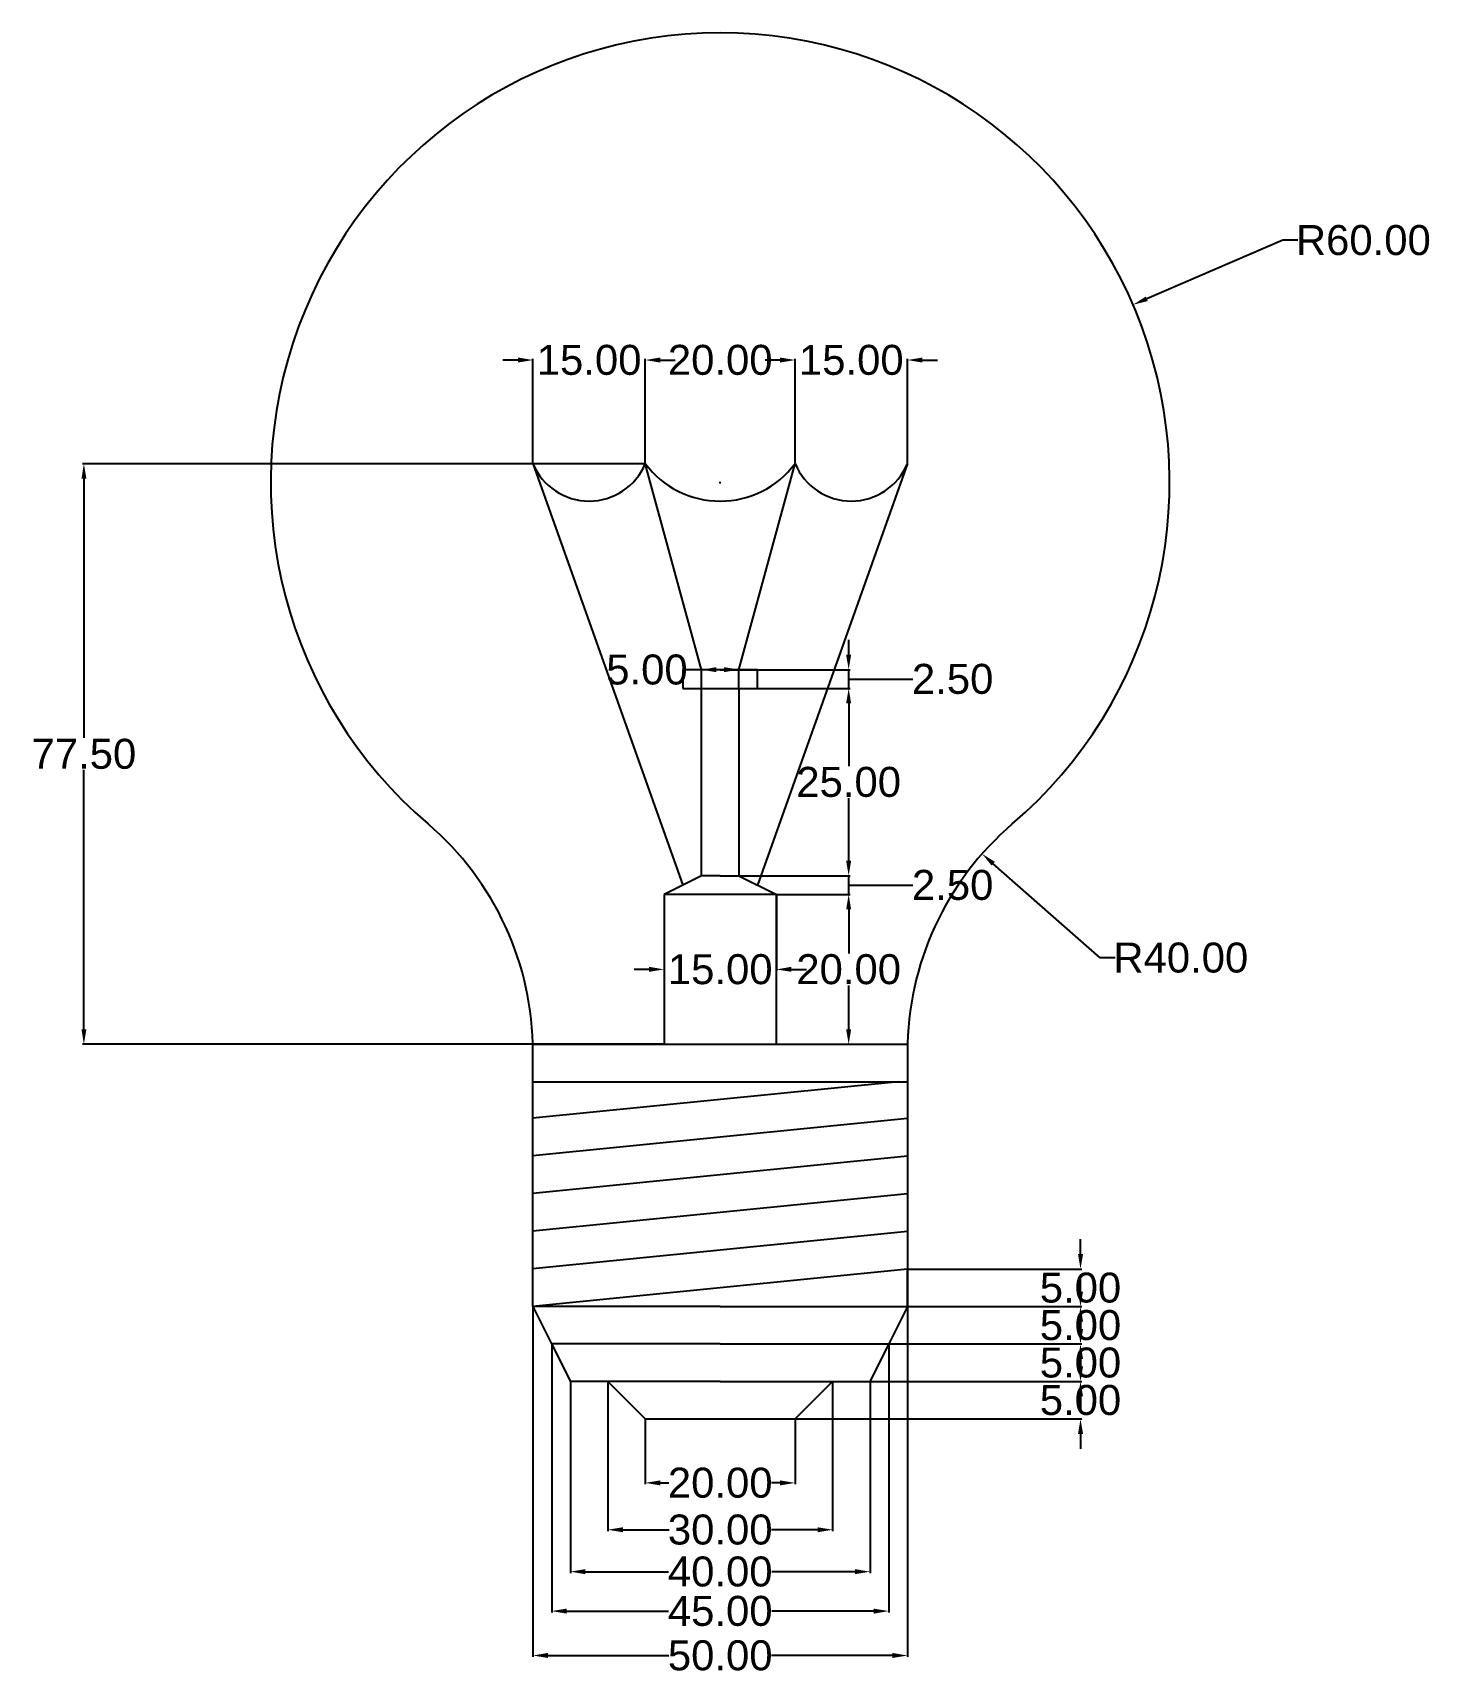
# Model space of a CAD drawing. Header units: centimetres. Extents: x -50 to 136, y 8 to 227.
import ezdxf

# ---------------------------------------------------------------- set-up
doc = ezdxf.new("R2010")
doc.units = ezdxf.units.CM
doc.header["$MEASUREMENT"] = 0
doc.styles.get("Standard").update_dxf_attribs({"font": 'arial.ttf'})
doc.dimstyles.get("Standard").update_dxf_attribs({"dimtxt": 4, "dimasz": 2, "dimexe": 0.18, "dimexo": 0.0625, "dimgap": 0.09, "dimtad": 0, "dimtih": 1, "dimtoh": 1, "dimzin": 0, "dimdsep": 46, "dimtxsty": 'Standard', "dimcen": 0.09, "dimclrd": 2, "dimclre": 2, "dimclrt": 2, "dimadec": 0, "dimazin": 0, "dimtfac": 1, "dimtofl": 0, "dimtmove": 0, "dimatfit": 3, "dimfxl": 1, "dimtfillclr": 2, "dimtolj": 1, "dimtzin": 0, "dimarcsym": 0})

# ---------------------------------------------------------------- blocks, each defined once
blk = doc.blocks.new('*D20')
at = {"color": 2, "lineweight": -2, "transparency": 16777216}
for p, q in [((31.65, 42.42), (31.65, 33.76)), ((51.65, 42.42), (51.65, 33.76)), ((33.65, 33.94), (34.78, 33.94)), ((49.65, 33.94), (48.51, 33.94))]:
    blk.add_line(p, q, dxfattribs=at)
at = {"color": 2, "transparency": 16777216}
for points in [[(33.65, 34.27), (33.65, 33.61), (31.65, 33.94)], [(49.65, 34.27), (49.65, 33.61), (51.65, 33.94)]]:
    blk.add_solid(points, dxfattribs=at)
at = {"layer": 'Defpoints', "color": 0, "transparency": 16777216}
for p in [(31.65, 42.48), (51.65, 42.48), (51.65, 33.94)]:
    blk.add_point(p, dxfattribs=at)
at = {"color": 2, "transparency": 16777216, "insert": (41.65, 33.94), "char_height": 4, "attachment_point": 5}
blk.add_mtext('\\A1;20.00', dxfattribs=at)
blk = doc.blocks.new('*D21')
at = {"color": 2, "lineweight": -2, "transparency": 16777216}
for p, q in [((26.65, 47.42), (26.65, 27.51)), ((56.65, 47.42), (56.65, 27.51)), ((28.65, 27.69), (34.82, 27.69)), ((54.65, 27.69), (48.48, 27.69))]:
    blk.add_line(p, q, dxfattribs=at)
at = {"color": 2, "transparency": 16777216}
for points in [[(28.65, 28.02), (28.65, 27.35), (26.65, 27.69)], [(54.65, 28.02), (54.65, 27.35), (56.65, 27.69)]]:
    blk.add_solid(points, dxfattribs=at)
at = {"layer": 'Defpoints', "color": 0, "transparency": 16777216}
for p in [(26.65, 47.48), (56.65, 47.48), (26.65, 27.69)]:
    blk.add_point(p, dxfattribs=at)
at = {"color": 2, "transparency": 16777216, "insert": (41.65, 27.69), "char_height": 4, "attachment_point": 5}
blk.add_mtext('\\A1;30.00', dxfattribs=at)
blk = doc.blocks.new('*D22')
at = {"color": 2, "lineweight": -2, "transparency": 16777216}
for p, q in [((21.65, 47.42), (21.65, 21.91)), ((61.65, 47.42), (61.65, 21.91)), ((23.65, 22.09), (34.73, 22.09)), ((59.65, 22.09), (48.56, 22.09))]:
    blk.add_line(p, q, dxfattribs=at)
at = {"color": 2, "transparency": 16777216}
for points in [[(23.65, 22.43), (23.65, 21.76), (21.65, 22.09)], [(59.65, 22.43), (59.65, 21.76), (61.65, 22.09)]]:
    blk.add_solid(points, dxfattribs=at)
at = {"layer": 'Defpoints', "color": 0, "transparency": 16777216}
for p in [(21.65, 47.48), (61.65, 47.48), (21.65, 22.09)]:
    blk.add_point(p, dxfattribs=at)
at = {"color": 2, "transparency": 16777216, "insert": (41.65, 22.09), "char_height": 4, "attachment_point": 5}
blk.add_mtext('\\A1;40.00', dxfattribs=at)
blk = doc.blocks.new('*D23')
at = {"color": 2, "lineweight": -2, "transparency": 16777216}
for p, q in [((19.15, 52.42), (19.15, 16.65)), ((64.15, 52.42), (64.15, 16.65)), ((21.15, 16.83), (34.73, 16.83)), ((62.15, 16.83), (48.56, 16.83))]:
    blk.add_line(p, q, dxfattribs=at)
at = {"color": 2, "transparency": 16777216}
for points in [[(21.15, 17.16), (21.15, 16.49), (19.15, 16.83)], [(62.15, 17.16), (62.15, 16.49), (64.15, 16.83)]]:
    blk.add_solid(points, dxfattribs=at)
at = {"layer": 'Defpoints', "color": 0, "transparency": 16777216}
for p in [(19.15, 52.48), (64.15, 52.48), (19.15, 16.83)]:
    blk.add_point(p, dxfattribs=at)
at = {"color": 2, "transparency": 16777216, "insert": (41.65, 16.83), "char_height": 4, "attachment_point": 5}
blk.add_mtext('\\A1;45.00', dxfattribs=at)
blk = doc.blocks.new('*D24')
at = {"color": 2, "lineweight": -2, "transparency": 16777216}
for p, q in [((16.65, 57.42), (16.65, 10.72)), ((66.65, 57.42), (66.65, 10.72)), ((18.65, 10.9), (34.81, 10.9)), ((64.65, 10.9), (48.48, 10.9))]:
    blk.add_line(p, q, dxfattribs=at)
at = {"color": 2, "transparency": 16777216}
for points in [[(18.65, 11.24), (18.65, 10.57), (16.65, 10.9)], [(64.65, 11.24), (64.65, 10.57), (66.65, 10.9)]]:
    blk.add_solid(points, dxfattribs=at)
at = {"layer": 'Defpoints', "color": 0, "transparency": 16777216}
for p in [(16.65, 57.48), (66.65, 57.48), (16.65, 10.9)]:
    blk.add_point(p, dxfattribs=at)
at = {"color": 2, "transparency": 16777216, "insert": (41.65, 10.9), "char_height": 4, "attachment_point": 5}
blk.add_mtext('\\A1;50.00', dxfattribs=at)
blk = doc.blocks.new('*D25')
at = {"color": 2, "lineweight": -2, "transparency": 16777216}
for p, q in [((89.75, 64.48), (89.75, 66.48)), ((66.71, 62.48), (89.93, 62.48)), ((66.71, 57.48), (89.93, 57.48)), ((89.75, 55.48), (89.75, 53.48))]:
    blk.add_line(p, q, dxfattribs=at)
at = {"color": 2, "transparency": 16777216}
for points in [[(89.42, 64.48), (90.09, 64.48), (89.75, 62.48)], [(89.42, 55.48), (90.09, 55.48), (89.75, 57.48)]]:
    blk.add_solid(points, dxfattribs=at)
at = {"layer": 'Defpoints', "color": 0, "transparency": 16777216}
for p in [(66.65, 62.48), (66.65, 57.48), (89.75, 57.48)]:
    blk.add_point(p, dxfattribs=at)
at = {"color": 2, "transparency": 16777216, "insert": (89.75, 59.98), "char_height": 4, "attachment_point": 5}
blk.add_mtext('\\A1;5.00', dxfattribs=at)
blk = doc.blocks.new('*D26')
at = {"color": 2, "lineweight": -2, "transparency": 16777216}
for p, q in [((89.75, 59.48), (89.75, 61.48)), ((66.71, 57.48), (89.93, 57.48)), ((64.21, 52.48), (89.93, 52.48)), ((89.75, 50.48), (89.75, 48.48))]:
    blk.add_line(p, q, dxfattribs=at)
at = {"color": 2, "transparency": 16777216}
for points in [[(89.42, 59.48), (90.09, 59.48), (89.75, 57.48)], [(89.42, 50.48), (90.09, 50.48), (89.75, 52.48)]]:
    blk.add_solid(points, dxfattribs=at)
at = {"layer": 'Defpoints', "color": 0, "transparency": 16777216}
for p in [(66.65, 57.48), (64.15, 52.48), (89.75, 52.48)]:
    blk.add_point(p, dxfattribs=at)
at = {"color": 2, "transparency": 16777216, "insert": (89.75, 54.98), "char_height": 4, "attachment_point": 5}
blk.add_mtext('\\A1;5.00', dxfattribs=at)
blk = doc.blocks.new('*D27')
at = {"color": 2, "lineweight": -2, "transparency": 16777216}
for p, q in [((89.75, 54.48), (89.75, 56.48)), ((64.21, 52.48), (89.93, 52.48)), ((61.71, 47.48), (89.93, 47.48)), ((89.75, 45.48), (89.75, 43.48))]:
    blk.add_line(p, q, dxfattribs=at)
at = {"color": 2, "transparency": 16777216}
for points in [[(89.42, 54.48), (90.09, 54.48), (89.75, 52.48)], [(89.42, 45.48), (90.09, 45.48), (89.75, 47.48)]]:
    blk.add_solid(points, dxfattribs=at)
at = {"layer": 'Defpoints', "color": 0, "transparency": 16777216}
for p in [(64.15, 52.48), (61.65, 47.48), (89.75, 47.48)]:
    blk.add_point(p, dxfattribs=at)
at = {"color": 2, "transparency": 16777216, "insert": (89.75, 49.98), "char_height": 4, "attachment_point": 5}
blk.add_mtext('\\A1;5.00', dxfattribs=at)
blk = doc.blocks.new('*D28')
at = {"color": 2, "lineweight": -2, "transparency": 16777216}
for p, q in [((89.75, 49.48), (89.75, 51.48)), ((61.71, 47.48), (89.93, 47.48)), ((51.71, 42.48), (89.93, 42.48)), ((89.75, 40.48), (89.75, 38.48))]:
    blk.add_line(p, q, dxfattribs=at)
at = {"color": 2, "transparency": 16777216}
for points in [[(89.42, 49.48), (90.09, 49.48), (89.75, 47.48)], [(89.42, 40.48), (90.09, 40.48), (89.75, 42.48)]]:
    blk.add_solid(points, dxfattribs=at)
at = {"layer": 'Defpoints', "color": 0, "transparency": 16777216}
for p in [(61.65, 47.48), (51.65, 42.48), (89.75, 42.48)]:
    blk.add_point(p, dxfattribs=at)
at = {"color": 2, "transparency": 16777216, "insert": (89.75, 44.98), "char_height": 4, "attachment_point": 5}
blk.add_mtext('\\A1;5.00', dxfattribs=at)
blk = doc.blocks.new('*D33')
at = {"color": 2, "lineweight": -2, "transparency": 16777216}
for p, q in [((49.21, 112.48), (58.98, 112.48)), ((58.8, 110.48), (58.8, 104.62)), ((58.8, 94.48), (58.8, 100.35)), ((49.21, 92.48), (58.98, 92.48))]:
    blk.add_line(p, q, dxfattribs=at)
at = {"color": 2, "transparency": 16777216}
for points in [[(58.46, 110.48), (59.13, 110.48), (58.8, 112.48)], [(58.46, 94.48), (59.13, 94.48), (58.8, 92.48)]]:
    blk.add_solid(points, dxfattribs=at)
at = {"layer": 'Defpoints', "color": 0, "transparency": 16777216}
for p in [(49.15, 112.48), (58.8, 112.48), (49.15, 92.48)]:
    blk.add_point(p, dxfattribs=at)
at = {"color": 2, "transparency": 16777216, "insert": (58.8, 102.48), "char_height": 4, "attachment_point": 5}
blk.add_mtext('\\A1;20.00', dxfattribs=at)
blk = doc.blocks.new('*D34')
at = {"color": 2, "lineweight": -2, "transparency": 16777216}
for p, q in [((58.8, 116.98), (58.8, 118.98)), ((44.21, 114.98), (58.98, 114.98)), ((58.8, 112.48), (58.8, 114.98)), ((49.21, 112.48), (58.98, 112.48)), ((58.8, 113.73), (67.19, 113.73)), ((67.19, 113.73), (67.37, 113.73)), ((58.8, 110.48), (58.8, 108.48))]:
    blk.add_line(p, q, dxfattribs=at)
at = {"color": 2, "transparency": 16777216}
for points in [[(58.46, 116.98), (59.13, 116.98), (58.8, 114.98)], [(58.46, 110.48), (59.13, 110.48), (58.8, 112.48)]]:
    blk.add_solid(points, dxfattribs=at)
at = {"layer": 'Defpoints', "color": 0, "transparency": 16777216}
for p in [(44.15, 114.98), (58.8, 114.98), (49.15, 112.48)]:
    blk.add_point(p, dxfattribs=at)
at = {"color": 2, "transparency": 16777216, "insert": (72.68, 113.73), "char_height": 4, "attachment_point": 5}
blk.add_mtext('\\A1;2.50', dxfattribs=at)
blk = doc.blocks.new('*D35')
at = {"color": 2, "lineweight": -2, "transparency": 16777216}
for p, q in [((44.21, 139.98), (58.98, 139.98)), ((58.8, 137.98), (58.8, 129.62)), ((58.8, 116.98), (58.8, 125.35)), ((44.21, 114.98), (58.98, 114.98))]:
    blk.add_line(p, q, dxfattribs=at)
at = {"color": 2, "transparency": 16777216}
for points in [[(58.46, 137.98), (59.13, 137.98), (58.8, 139.98)], [(58.46, 116.98), (59.13, 116.98), (58.8, 114.98)]]:
    blk.add_solid(points, dxfattribs=at)
at = {"layer": 'Defpoints', "color": 0, "transparency": 16777216}
for p in [(44.15, 139.98), (58.8, 139.98), (44.15, 114.98)]:
    blk.add_point(p, dxfattribs=at)
at = {"color": 2, "transparency": 16777216, "insert": (58.8, 127.48), "char_height": 4, "attachment_point": 5}
blk.add_mtext('\\A1;25.00', dxfattribs=at)
blk = doc.blocks.new('*D36')
at = {"color": 2, "lineweight": -2, "transparency": 16777216}
for p, q in [((58.8, 144.48), (58.8, 146.48)), ((44.21, 142.48), (58.98, 142.48)), ((58.8, 139.98), (58.8, 142.48)), ((58.8, 141.23), (67.19, 141.23)), ((67.19, 141.23), (67.37, 141.23)), ((44.21, 139.98), (58.98, 139.98)), ((58.8, 137.98), (58.8, 135.98))]:
    blk.add_line(p, q, dxfattribs=at)
at = {"color": 2, "transparency": 16777216}
for points in [[(58.46, 144.48), (59.13, 144.48), (58.8, 142.48)], [(58.46, 137.98), (59.13, 137.98), (58.8, 139.98)]]:
    blk.add_solid(points, dxfattribs=at)
at = {"layer": 'Defpoints', "color": 0, "transparency": 16777216}
for p in [(44.15, 142.48), (58.8, 142.48), (44.15, 139.98)]:
    blk.add_point(p, dxfattribs=at)
at = {"color": 2, "transparency": 16777216, "insert": (72.68, 141.23), "char_height": 4, "attachment_point": 5}
blk.add_mtext('\\A1;2.50', dxfattribs=at)
blk = doc.blocks.new('*D37')
at = {"color": 2, "lineweight": -2, "transparency": 16777216}
for p, q in [((34.15, 112.42), (34.15, 102.3)), ((49.15, 112.42), (49.15, 102.3)), ((32.15, 102.48), (30.15, 102.48)), ((51.15, 102.48), (53.15, 102.48))]:
    blk.add_line(p, q, dxfattribs=at)
at = {"color": 2, "transparency": 16777216}
for points in [[(32.15, 102.82), (32.15, 102.15), (34.15, 102.48)], [(51.15, 102.82), (51.15, 102.15), (49.15, 102.48)]]:
    blk.add_solid(points, dxfattribs=at)
at = {"layer": 'Defpoints', "color": 0, "transparency": 16777216}
for p in [(34.15, 112.48), (49.15, 112.48), (34.15, 102.48)]:
    blk.add_point(p, dxfattribs=at)
at = {"color": 2, "transparency": 16777216, "insert": (41.65, 102.48), "char_height": 4, "attachment_point": 5}
blk.add_mtext('\\A1;15.00', dxfattribs=at)
blk = doc.blocks.new('*D38')
at = {"color": 2, "lineweight": -2, "transparency": 16777216}
for p, q in [((39.15, 142.48), (37.15, 142.48)), ((39.15, 140.05), (39.15, 142.66)), ((42.15, 142.48), (41.15, 142.48)), ((44.15, 140.05), (44.15, 142.66))]:
    blk.add_line(p, q, dxfattribs=at)
at = {"color": 2, "transparency": 16777216}
for points in [[(41.15, 142.82), (41.15, 142.15), (39.15, 142.48)], [(42.15, 142.82), (42.15, 142.15), (44.15, 142.48)]]:
    blk.add_solid(points, dxfattribs=at)
at = {"layer": 'Defpoints', "color": 0, "transparency": 16777216}
for p in [(39.15, 142.48), (39.15, 139.98), (44.15, 139.98)]:
    blk.add_point(p, dxfattribs=at)
at = {"color": 2, "transparency": 16777216, "insert": (31.87, 142.48), "char_height": 4, "attachment_point": 5}
blk.add_mtext('\\A1;5.00', dxfattribs=at)
blk = doc.blocks.new('*D39')
at = {"color": 2, "lineweight": -2, "transparency": 16777216}
for p, q in [((49.65, 183.81), (47.65, 183.81)), ((51.65, 170.05), (51.65, 183.99)), ((66.65, 170.05), (66.65, 183.99)), ((68.65, 183.81), (70.65, 183.81))]:
    blk.add_line(p, q, dxfattribs=at)
at = {"color": 2, "transparency": 16777216}
for points in [[(49.65, 184.15), (49.65, 183.48), (51.65, 183.81)], [(68.65, 184.15), (68.65, 183.48), (66.65, 183.81)]]:
    blk.add_solid(points, dxfattribs=at)
at = {"layer": 'Defpoints', "color": 0, "transparency": 16777216}
for p in [(51.65, 183.81), (51.65, 169.98), (66.65, 169.98)]:
    blk.add_point(p, dxfattribs=at)
at = {"color": 2, "transparency": 16777216, "insert": (59.15, 183.81), "char_height": 4, "attachment_point": 5}
blk.add_mtext('\\A1;15.00', dxfattribs=at)
blk = doc.blocks.new('*D40')
at = {"color": 2, "lineweight": -2, "transparency": 16777216}
for p, q in [((31.65, 170.05), (31.65, 183.99)), ((33.65, 183.81), (34.78, 183.81)), ((49.65, 183.81), (48.51, 183.81)), ((51.65, 170.05), (51.65, 183.99))]:
    blk.add_line(p, q, dxfattribs=at)
at = {"color": 2, "transparency": 16777216}
for points in [[(33.65, 184.15), (33.65, 183.48), (31.65, 183.81)], [(49.65, 184.15), (49.65, 183.48), (51.65, 183.81)]]:
    blk.add_solid(points, dxfattribs=at)
at = {"layer": 'Defpoints', "color": 0, "transparency": 16777216}
for p in [(31.65, 183.81), (31.65, 169.98), (51.65, 169.98)]:
    blk.add_point(p, dxfattribs=at)
at = {"color": 2, "transparency": 16777216, "insert": (41.65, 183.81), "char_height": 4, "attachment_point": 5}
blk.add_mtext('\\A1;20.00', dxfattribs=at)
blk = doc.blocks.new('*D41')
at = {"color": 2, "lineweight": -2, "transparency": 16777216}
for p, q in [((14.65, 183.81), (12.65, 183.81)), ((16.65, 170.05), (16.65, 183.99)), ((31.65, 170.05), (31.65, 183.99)), ((33.65, 183.81), (35.65, 183.81))]:
    blk.add_line(p, q, dxfattribs=at)
at = {"color": 2, "transparency": 16777216}
for points in [[(14.65, 184.15), (14.65, 183.48), (16.65, 183.81)], [(33.65, 184.15), (33.65, 183.48), (31.65, 183.81)]]:
    blk.add_solid(points, dxfattribs=at)
at = {"layer": 'Defpoints', "color": 0, "transparency": 16777216}
for p in [(16.65, 183.81), (16.65, 169.98), (31.65, 169.98)]:
    blk.add_point(p, dxfattribs=at)
at = {"color": 2, "transparency": 16777216, "insert": (24.15, 183.81), "char_height": 4, "attachment_point": 5}
blk.add_mtext('\\A1;15.00', dxfattribs=at)
blk = doc.blocks.new('*D42')
at = {"color": 2, "lineweight": -2, "transparency": 16777216}
for p, q in [((31.58, 169.98), (-43.48, 169.98)), ((-43.3, 167.98), (-43.3, 133.37)), ((-43.3, 94.48), (-43.3, 129.1)), ((34.08, 92.48), (-43.48, 92.48))]:
    blk.add_line(p, q, dxfattribs=at)
at = {"color": 2, "transparency": 16777216}
for points in [[(-43.63, 167.98), (-42.97, 167.98), (-43.3, 169.98)], [(-43.63, 94.48), (-42.97, 94.48), (-43.3, 92.48)]]:
    blk.add_solid(points, dxfattribs=at)
at = {"layer": 'Defpoints', "color": 0, "transparency": 16777216}
for p in [(31.65, 169.98), (-43.3, 92.48), (34.15, 92.48)]:
    blk.add_point(p, dxfattribs=at)
at = {"color": 2, "transparency": 16777216, "insert": (-43.3, 131.23), "char_height": 4, "attachment_point": 5}
blk.add_mtext('\\A1;77.50', dxfattribs=at)
blk = doc.blocks.new('*D43')
at = {"color": 2, "lineweight": -2, "transparency": 16777216}
for p, q in [((116.76, 199.8), (98.6, 191.98)), ((118.76, 199.8), (116.76, 199.8)), ((41.56, 167.48), (41.74, 167.48)), ((41.65, 167.39), (41.65, 167.57))]:
    blk.add_line(p, q, dxfattribs=at)
at = {"color": 2, "transparency": 16777216}
blk.add_solid([(98.47, 192.29), (98.73, 191.68), (96.76, 191.19)], dxfattribs=at)
at = {"layer": 'Defpoints', "color": 0, "transparency": 16777216}
for p in [(96.76, 191.19), (41.65, 167.48)]:
    blk.add_point(p, dxfattribs=at)
at = {"color": 2, "transparency": 16777216, "insert": (127.51, 199.8), "char_height": 4, "attachment_point": 5}
blk.add_mtext('\\A1;R60.00', dxfattribs=at)
blk = doc.blocks.new('*D44')
at = {"color": 2, "lineweight": -2, "transparency": 16777216}
for p, q in [((92.39, 104.03), (78.11, 116.58)), ((94.39, 104.03), (92.39, 104.03))]:
    blk.add_line(p, q, dxfattribs=at)
at = {"color": 2, "transparency": 16777216}
blk.add_solid([(78.33, 116.83), (77.89, 116.33), (76.61, 117.9)], dxfattribs=at)
at = {"layer": 'Defpoints', "color": 0, "transparency": 16777216}
for p in [(76.61, 117.9), (106.65, 91.49)]:
    blk.add_point(p, dxfattribs=at)
at = {"color": 2, "transparency": 16777216, "insert": (103.14, 104.03), "char_height": 4, "attachment_point": 5}
blk.add_mtext('\\A1;R40.00', dxfattribs=at)

msp = doc.modelspace()

# ---------------------------------------------------------------- linework, layer by layer
for p, q in [((16.646, 169.983), (36.646, 113.733)), ((39.146, 142.483), (31.646, 169.983)), ((44.146, 142.483), (51.646, 169.983)), ((66.646, 169.983), (46.646, 113.733)), ((46.646, 142.483), (36.646, 142.483)), ((36.646, 142.483), (36.646, 139.983)), ((41.646, 142.483), (39.146, 142.483)), ((41.646, 142.483), (44.146, 142.483)), ((46.646, 139.983), (46.646, 142.483)), ((36.646, 139.983), (39.146, 139.983)), ((39.146, 114.983), (39.146, 139.983)), ((39.146, 139.983), (44.146, 139.983)), ((44.146, 139.983), (44.146, 114.983)), ((44.146, 139.983), (46.646, 139.983)), ((39.146, 114.983), (34.146, 112.483)), ((41.646, 114.983), (39.146, 114.983)), ((41.646, 114.983), (44.146, 114.983)), ((44.146, 114.983), (49.146, 112.483)), ((49.146, 112.483), (34.146, 112.483)), ((34.146, 112.483), (34.146, 92.483)), ((49.146, 92.483), (49.146, 112.483)), ((16.646, 92.483), (66.646, 92.483)), ((16.646, 57.483), (16.646, 91.49)), ((66.646, 91.49), (66.646, 57.483)), ((16.646, 87.483), (66.646, 87.483)), ((65.399, 87.483), (16.646, 82.608)), ((66.646, 82.583), (16.646, 77.583)), ((66.646, 77.558), (16.646, 72.558)), ((66.646, 72.533), (16.646, 67.533)), ((66.646, 67.508), (16.646, 62.508)), ((66.646, 62.483), (16.646, 57.483)), ((66.646, 57.483), (66.646, 62.483)), ((41.646, 57.483), (16.646, 57.483)), ((16.646, 57.483), (19.146, 52.483)), ((41.646, 57.483), (66.646, 57.483)), ((66.646, 57.483), (64.146, 52.483)), ((41.646, 52.483), (19.146, 52.483)), ((19.146, 52.483), (21.646, 47.483)), ((41.646, 52.483), (64.146, 52.483)), ((64.146, 52.483), (61.646, 47.483)), ((26.646, 47.483), (21.646, 47.483)), ((41.646, 47.483), (26.646, 47.483)), ((26.646, 47.483), (31.646, 42.483)), ((41.646, 47.483), (56.646, 47.483)), ((56.646, 47.483), (51.646, 42.483)), ((56.646, 47.483), (61.646, 47.483)), ((31.646, 42.483), (51.646, 42.483))]:
    msp.add_line(p, q)
for centre, radius, start, end in [((41.646, 167.483), 60, 310.5416, 229.4584), ((24.146, 173.108), 8.125, 202.61986, 337.38014), ((41.646, 177.483), 12.5, 216.8699, 323.1301), ((59.146, 173.108), 8.125, 202.61986, 337.38014), ((-23.354, 91.49), 40, 0, 49.4584), ((106.646, 91.49), 40, 130.5416, 180)]:
    msp.add_arc(centre, radius, start, end)

# ---------------------------------------------------------------- dimensions: what is measured, and where the dimension line sits
for center, mpoint, picture, middle in [((41.646, 167.483), (96.763, 191.194), '*D43', (127.508, 199.797)), ((106.646, 91.49), (76.608, 117.904), '*D44', (103.136, 104.026))]:
    dim = msp.add_radius_dim(center=center, mpoint=mpoint, dimstyle='Standard')
    dim.commit()
    dim.dimension.update_dxf_attribs({"geometry": picture, "text_midpoint": middle, "dimtype": 164})
for base, p1, p2, picture, middle in [((16.646, 183.813), (31.646, 169.983), (16.646, 169.983), '*D41', (24.146, 183.813)), ((31.646, 183.813), (51.646, 169.983), (31.646, 169.983), '*D40', (41.646, 183.813))]:
    dim = msp.add_linear_dim(base=base, p1=p1, p2=p2, dimstyle='Standard', override={"dimtmove": 1})
    dim.commit()
    dim.dimension.update_dxf_attribs({"geometry": picture, "text_midpoint": middle})
for base, p1, p2, picture, middle in [((51.646, 183.813), (66.646, 169.983), (51.646, 169.983), '*D39', (59.146, 183.813)), ((39.146, 142.483), (44.146, 139.983), (39.146, 139.983), '*D38', (31.868, 142.483)), ((34.146, 102.483), (49.146, 112.483), (34.146, 112.483), '*D37', (41.646, 102.483)), ((16.646, 10.904), (66.646, 57.483), (16.646, 57.483), '*D24', (41.646, 10.904)), ((19.146, 16.828), (64.146, 52.483), (19.146, 52.483), '*D23', (41.646, 16.828)), ((21.646, 22.093), (61.646, 47.483), (21.646, 47.483), '*D22', (41.646, 22.093)), ((26.646, 27.688), (56.646, 47.483), (26.646, 47.483), '*D21', (41.646, 27.688)), ((51.646, 33.941), (31.646, 42.483), (51.646, 42.483), '*D20', (41.646, 33.941))]:
    dim = msp.add_linear_dim(base=base, p1=p1, p2=p2, dimstyle='Standard')
    dim.commit()
    dim.dimension.update_dxf_attribs({"geometry": picture, "text_midpoint": middle})
for base, p1, p2, picture, middle in [((-43.302, 92.483), (31.646, 169.983), (34.146, 92.483), '*D42', (-43.302, 131.233)), ((58.796, 112.483), (49.146, 92.483), (49.146, 112.483), '*D33', (58.796, 102.483)), ((89.755, 57.483), (66.646, 62.483), (66.646, 57.483), '*D25', (89.755, 59.983))]:
    dim = msp.add_linear_dim(base=base, p1=p1, p2=p2, angle=90, dimstyle='Standard')
    dim.commit()
    dim.dimension.update_dxf_attribs({"geometry": picture, "text_midpoint": middle})
for base, p1, p2, picture, middle in [((58.796, 142.483), (44.146, 139.983), (44.146, 142.483), '*D36', (67.46, 141.233)), ((58.796, 139.983), (44.146, 114.983), (44.146, 139.983), '*D35', (58.796, 127.483)), ((58.796, 114.983), (49.146, 112.483), (44.146, 114.983), '*D34', (67.46, 113.733)), ((89.755, 52.483), (66.646, 57.483), (64.146, 52.483), '*D26', (89.755, 54.983)), ((89.755, 47.483), (64.146, 52.483), (61.646, 47.483), '*D27', (89.755, 49.983)), ((89.755, 42.483), (61.646, 47.483), (51.646, 42.483), '*D28', (89.755, 44.983))]:
    dim = msp.add_linear_dim(base=base, p1=p1, p2=p2, angle=90, dimstyle='Standard', override={"dimtmove": 1})
    dim.commit()
    dim.dimension.update_dxf_attribs({"geometry": picture, "text_midpoint": middle})

doc.saveas('drawing.dxf')
